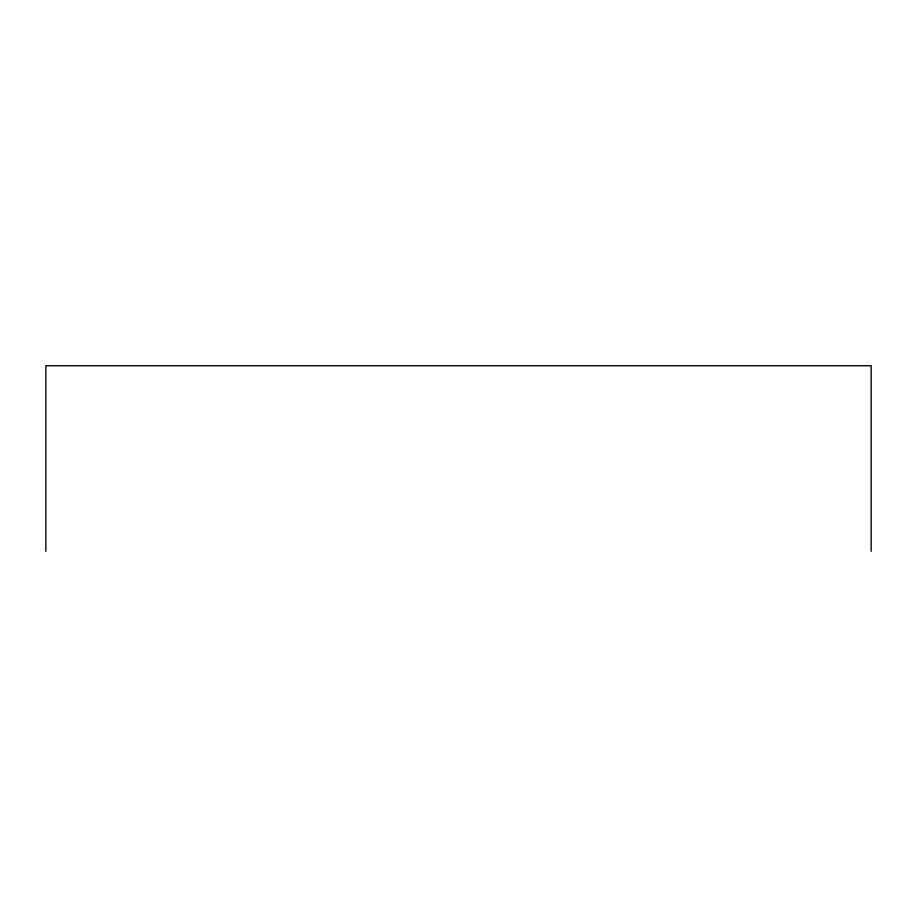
<?xml version="1.0" encoding="UTF-8"?>
<svg xmlns="http://www.w3.org/2000/svg" width="917" height="917" viewBox="0 0 917 917"><rect width="100%" height="100%" fill="white"/><g stroke="black" fill="none" stroke-linecap="round" stroke-linejoin="round"><path stroke-width="1.38" d="M871.15 551.289L871.15 365.711L45.85 365.711L45.85 551.289"/></g></svg>
